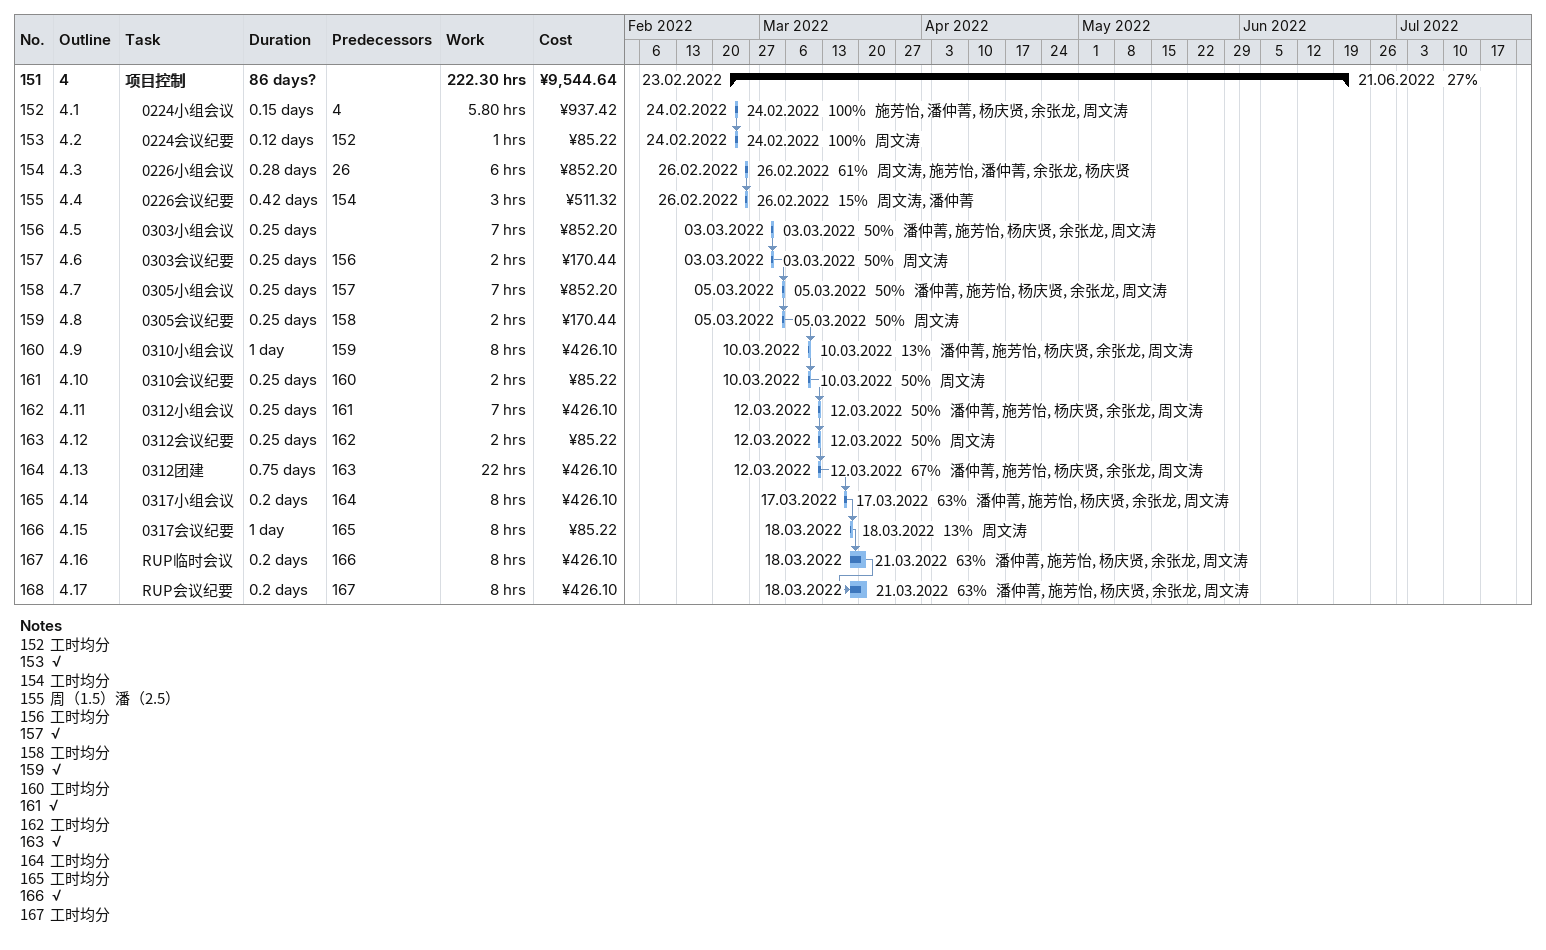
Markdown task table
| ID | WBS | Task | Duration | Start | Finish | Predecessors | Resources | % complete | Work (h) | Cost (¥) |
|---|---|---|---|---|---|---|---|---|---|---|
| 151 | 4 | **项目控制** | 86d? | 2022-02-23 | 2022-06-21 |  |  | 27 | 222.30 | 9544.64 |
| 152 | 4.1 | 0224小组会议 | 0.15d | 2022-02-24 | 2022-02-24 | 4 | 施芳怡, 潘仲菁, 杨庆贤, 余张龙, 周文涛 | 100 | 5.80 | 937.42 |
| 153 | 4.2 | 0224会议纪要 | 0.12d | 2022-02-24 | 2022-02-24 | 152 | 周文涛 | 100 | 1 | 85.22 |
| 154 | 4.3 | 0226小组会议 | 0.28d | 2022-02-26 | 2022-02-26 | 26 | 周文涛, 施芳怡, 潘仲菁, 余张龙, 杨庆贤 | 61 | 6 | 852.20 |
| 155 | 4.4 | 0226会议纪要 | 0.42d | 2022-02-26 | 2022-02-26 | 154 | 周文涛, 潘仲菁 | 15 | 3 | 511.32 |
| 156 | 4.5 | 0303小组会议 | 0.25d | 2022-03-03 | 2022-03-03 |  | 潘仲菁, 施芳怡, 杨庆贤, 余张龙, 周文涛 | 50 | 7 | 852.20 |
| 157 | 4.6 | 0303会议纪要 | 0.25d | 2022-03-03 | 2022-03-03 | 156 | 周文涛 | 50 | 2 | 170.44 |
| 158 | 4.7 | 0305小组会议 | 0.25d | 2022-03-05 | 2022-03-05 | 157 | 潘仲菁, 施芳怡, 杨庆贤, 余张龙, 周文涛 | 50 | 7 | 852.20 |
| 159 | 4.8 | 0305会议纪要 | 0.25d | 2022-03-05 | 2022-03-05 | 158 | 周文涛 | 50 | 2 | 170.44 |
| 160 | 4.9 | 0310小组会议 | 1d | 2022-03-10 | 2022-03-10 | 159 | 潘仲菁, 施芳怡, 杨庆贤, 余张龙, 周文涛 | 13 | 8 | 426.10 |
| 161 | 4.10 | 0310会议纪要 | 0.25d | 2022-03-10 | 2022-03-10 | 160 | 周文涛 | 50 | 2 | 85.22 |
| 162 | 4.11 | 0312小组会议 | 0.25d | 2022-03-12 | 2022-03-12 | 161 | 潘仲菁, 施芳怡, 杨庆贤, 余张龙, 周文涛 | 50 | 7 | 426.10 |
| 163 | 4.12 | 0312会议纪要 | 0.25d | 2022-03-12 | 2022-03-12 | 162 | 周文涛 | 50 | 2 | 85.22 |
| 164 | 4.13 | 0312团建 | 0.75d | 2022-03-12 | 2022-03-12 | 163 | 潘仲菁, 施芳怡, 杨庆贤, 余张龙, 周文涛 | 67 | 22 | 426.10 |
| 165 | 4.14 | 0317小组会议 | 0.2d | 2022-03-17 | 2022-03-17 | 164 | 潘仲菁, 施芳怡, 杨庆贤, 余张龙, 周文涛 | 63 | 8 | 426.10 |
| 166 | 4.15 | 0317会议纪要 | 1d | 2022-03-18 | 2022-03-18 | 165 | 周文涛 | 13 | 8 | 85.22 |
| 167 | 4.16 | RUP临时会议 | 0.2d | 2022-03-18 | 2022-03-21 | 166 | 潘仲菁, 施芳怡, 杨庆贤, 余张龙, 周文涛 | 63 | 8 | 426.10 |
| 168 | 4.17 | RUP会议纪要 | 0.2d | 2022-03-18 | 2022-03-21 | 167 | 潘仲菁, 施芳怡, 杨庆贤, 余张龙, 周文涛 | 63 | 8 | 426.10 |

Notes
- 152: 工时均分
- 153: √
- 154: 工时均分
- 155: 周（1.5）潘（2.5）
- 156: 工时均分
- 157: √
- 158: 工时均分
- 159: √
- 160: 工时均分
- 161: √
- 162: 工时均分
- 163: √
- 164: 工时均分
- 165: 工时均分
- 166: √
- 167: 工时均分
